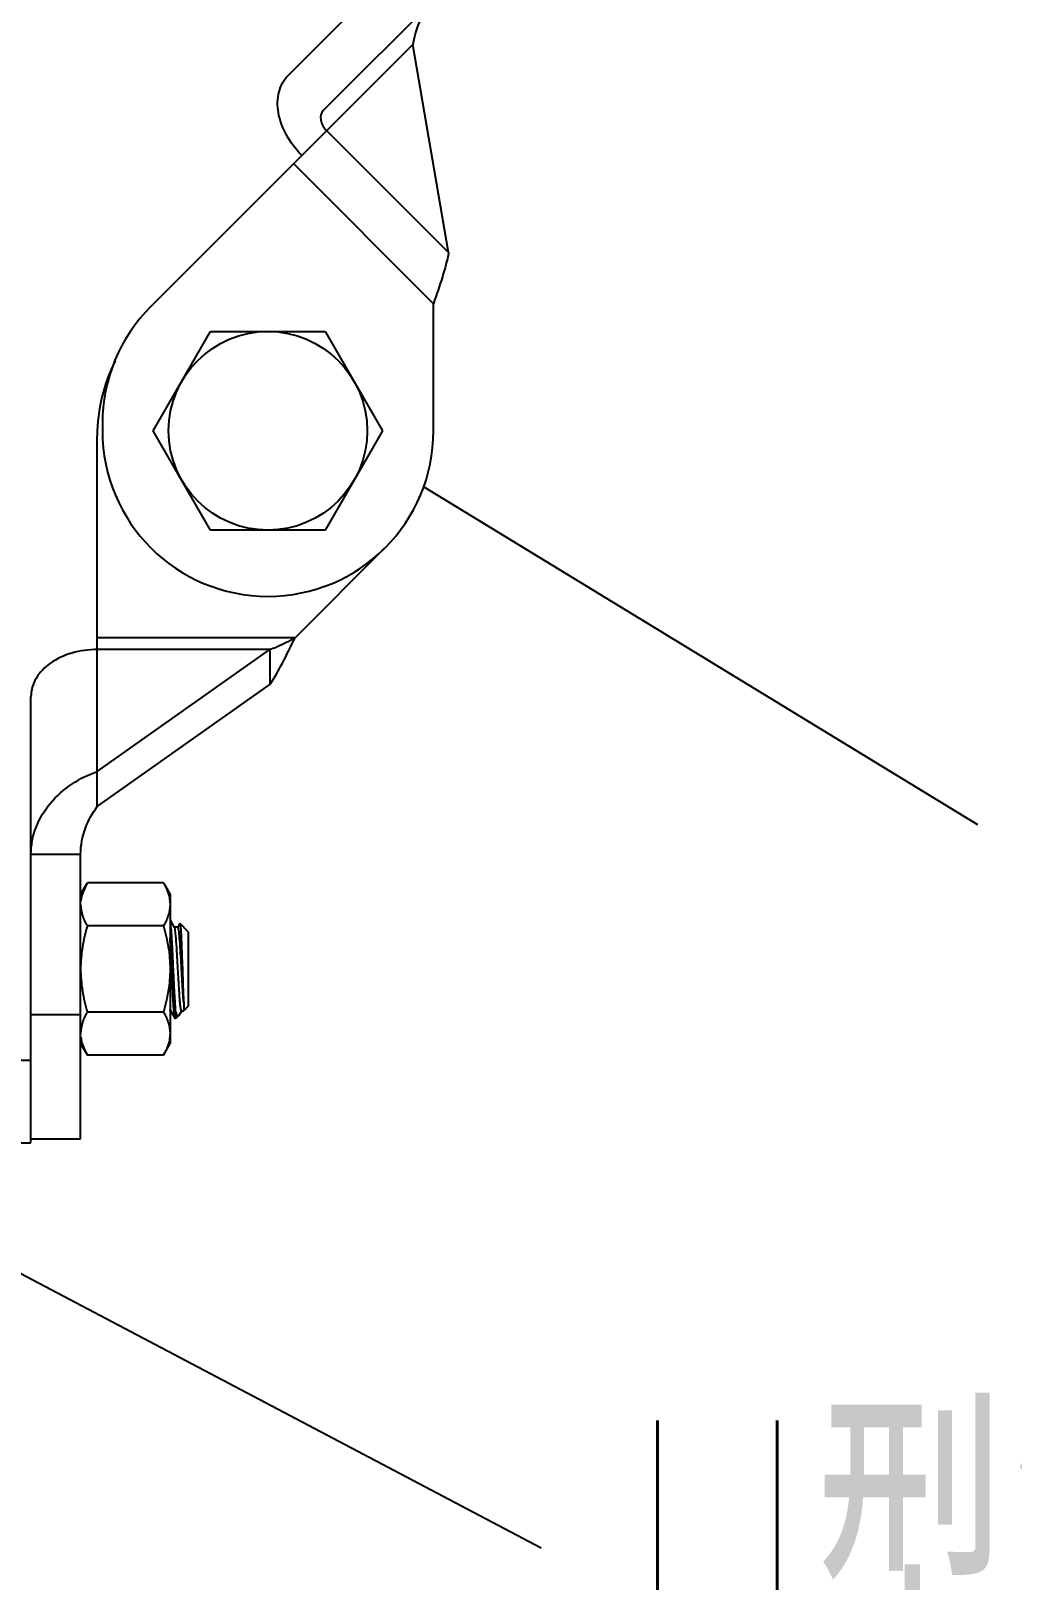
# Model space of a CAD drawing. Extents: x 27938 to 1507990, y 110129 to 923079.
# Drawn here: x 662755 to 664132, y 378027 to 380201 of the extents above; entities that cross this region are included whole.
import ezdxf

# ---------------------------------------------------------------- set-up
doc = ezdxf.new("R2010")
doc.units = 0
doc.header["$LTSCALE"] = 1000
doc.header["$MEASUREMENT"] = 0
doc.layers.add('W_DIM', color=4, linetype='Continuous')
doc.styles.get("Standard").update_dxf_attribs({"font": 'gbenor.shx', "bigfont": 'gbcbig.shx'})
doc.styles.add('wwp100', font='txt.shx', dxfattribs={"width": 0.7, "height": 400, "bigfont": 'hztxt.shx'})
doc.dimstyles.get("Standard").update_dxf_attribs({"dimtxt": 0.18, "dimasz": 0.18, "dimexe": 0.18, "dimexo": 0.0625, "dimgap": 0.09, "dimtad": 0, "dimtih": 1, "dimtoh": 1, "dimdec": 4, "dimzin": 0, "dimdsep": 46, "dimtxsty": 'Standard', "dimcen": 0.09, "dimadec": 0, "dimazin": 0, "dimtfac": 1, "dimtdec": 4, "dimtofl": 0, "dimtmove": 0, "dimatfit": 3, "dimfxl": 1, "dimtolj": 1, "dimtzin": 0, "dimarcsym": 0})

msp = doc.modelspace()

# ---------------------------------------------------------------- linework, layer by layer
at = {"linetype": 'Continuous'}
for p, q in [((663115.9, 380139), (663286.4, 380309.4)), ((663165.2, 380089.7), (663335.6, 380260.1)), ((662923.3, 379814.9), (663291, 380182.6)), ((663341.1, 379890.5), (663291, 380182.6)), ((663341.1, 379890.5), (663170, 380061.6)), ((663123.6, 380015.2), (663319.9, 379818.8)), ((663319.9, 379640.5), (663319.9, 379818.8)), ((662926.6, 379640.5), (663007.1, 379779.9)), ((663007.1, 379779.9), (663168, 379779.9)), ((663168, 379779.9), (663248.5, 379640.5)), ((662855.3, 379650.6), (662855.3, 379640.5)), ((662848.1, 379113.3), (662848.1, 379633.3)), ((663007.1, 379501.1), (662926.6, 379640.5)), ((663248.5, 379640.5), (663168, 379501.1)), ((663168, 379501.1), (663007.1, 379501.1)), ((663125.7, 379350.1), (663251.8, 379476.2)), ((663125.7, 379350.1), (662848.1, 379350.1)), ((663090.1, 379333.6), (662848.1, 379333.6)), ((662848.1, 379162.5), (663090.1, 379333.6)), ((663090.1, 379333.6), (663090.1, 379284.4)), ((662848.1, 379113.3), (663090.1, 379284.4)), ((662755.1, 378641.5), (662755.1, 379267.9)), ((662755.1, 379046.4), (662824.8, 379046.4)), ((662824.8, 378647.3), (662824.8, 379046.4)), ((662824.8, 378990), (662834.2, 379006.1)), ((662941, 379006.1), (662834.2, 379006.1)), ((662941, 379006.1), (662950.3, 378990)), ((662950.3, 378990), (662950.3, 378780.9)), ((662956.6, 378943.8), (662950.3, 378954.7)), ((662941, 378945.8), (662834.2, 378945.8)), ((662961.3, 378944.1), (662956.3, 378944.1)), ((662964.1, 378949.2), (662961.2, 378944.2)), ((662964.1, 378949.2), (662964.3, 378949.3)), ((662975.9, 378937.7), (662964.3, 378949.3)), ((662975.9, 378937.7), (662975.9, 378833.2)), ((662941, 378825.1), (662834.2, 378825.1)), ((662950.3, 378826.8), (662951.2, 378826.8)), ((662950.9, 378827.1), (662950.7, 378827.4)), ((662950.9, 378827.1), (662957.3, 378816)), ((662958.4, 378815.8), (662958.4, 378824.6)), ((662963, 378820.5), (662966.6, 378826.8)), ((662966.4, 378826.8), (662969.5, 378826.8)), ((662969.5, 378837.9), (662969.5, 378826.8)), ((662975.9, 378833.2), (662969.5, 378826.8)), ((662755.1, 378821.6), (662824.8, 378821.6)), ((662957.5, 378815.8), (662957.3, 378816)), ((662958.4, 378815.8), (662957.5, 378815.8)), ((662962.3, 378819.7), (662958.4, 378815.8)), ((662962.3, 378819.7), (662963, 378820.5)), ((662824.8, 378780.9), (662834.2, 378764.8)), ((662941, 378764.8), (662950.3, 378780.9)), ((662685.5, 378757.7), (662755.1, 378757.7)), ((662941, 378764.8), (662834.2, 378764.8)), ((662685.5, 378641.5), (662755.1, 378641.5)), ((662755.1, 378647.3), (662824.8, 378647.3))]:
    msp.add_line(p, q, dxfattribs=at)
msp.add_circle((663087.6, 379640.5), 139.4, dxfattribs=at)
for centre, radius, start, end in [((663087.6, 379650.6), 232.3, 135, 180), ((663080.4, 379633.3), 232.3, 152.9997, 180), ((663087.6, 379640.5), 232.3, 180, 0), ((662871.8, 378975.8), 47, 172.5984, 173.3691), ((662955.1, 378829.1), 4.7, 198.4953, 200.8866), ((662871.8, 378795.1), 47, 186.6309, 187.4031)]:
    msp.add_arc(centre, radius, start, end, dxfattribs=at)
for points, knots in [([(663321.9, 380246.3), (663313, 380237.5), (663299.2, 380217.2), (663292.8, 380193.9), (663291, 380182.6)], [0, 0, 0, 0, 0.522516, 1, 1, 1, 1]), ([(663135.2, 380026.8), (663126.7, 380035.3), (663112.5, 380053.9), (663100.7, 380085.1), (663100.6, 380115.6), (663109.8, 380132.8), (663115.9, 380139)], [0, 0, 0, 0, 0.287971, 0.555344, 0.790532, 1, 1, 1, 1]), ([(663165.2, 380089.7), (663162, 380086.5), (663160, 380074.7), (663166, 380065.7), (663170, 380061.6)], [0, 0, 0, 0, 0.440241, 1, 1, 1, 1]), ([(663341.1, 379890.5), (663339, 379879), (663332.3, 379855), (663324.2, 379831.4), (663319.9, 379818.8)], [0, 0, 0, 0, 0.468219, 1, 1, 1, 1]), ([(663090.1, 379333.6), (663093.1, 379334.7), (663105.2, 379339.6), (663116.9, 379345.6), (663125.7, 379350.1)], [0, 0, 0, 0, 0.244001, 1, 1, 1, 1]), ([(663090.1, 379284.4), (663096.7, 379294), (663109, 379315.8), (663119.9, 379338.2), (663125.7, 379350.1)], [0, 0, 0, 0, 0.468219, 1, 1, 1, 1]), ([(662848.1, 379333.6), (662836.1, 379333.6), (662812.9, 379330.5), (662782.5, 379316.8), (662760.8, 379295.3), (662755.1, 379276.6), (662755.1, 379267.9)], [0, 0, 0, 0, 0.287969, 0.555344, 0.790533, 1, 1, 1, 1]), ([(662755.1, 379046.4), (662755.1, 379059.2), (662760.2, 379085.4), (662787.8, 379130.9), (662823.1, 379153.9), (662848.1, 379162.5)], [0, 0, 0, 0, 0.244342, 0.495326, 1, 1, 1, 1]), ([(662824.8, 379046.4), (662824.8, 379058.9), (662829.4, 379083), (662841.4, 379104), (662848.1, 379113.3)], [0, 0, 0, 0, 0.522516, 1, 1, 1, 1]), ([(662834.2, 379006.1), (662833.1, 379004.2), (662829, 378996.6), (662826.1, 378988.2), (662825.2, 378981.9)], [0, 0, 0, 0, 0.26074, 1, 1, 1, 1]), ([(662941, 379006.1), (662943.7, 379001.4), (662948.4, 378991.8), (662950.3, 378981.1), (662950.3, 378976)], [0, 0, 0, 0, 0.514931, 1, 1, 1, 1]), ([(662824.8, 378976), (662824.8, 378970.8), (662826.8, 378960.2), (662831.4, 378950.5), (662834.2, 378945.8)], [0, 0, 0, 0, 0.485069, 1, 1, 1, 1]), ([(662950.3, 378976), (662950.3, 378970.8), (662948.4, 378960.2), (662943.7, 378950.5), (662941, 378945.8)], [0, 0, 0, 0, 0.485069, 1, 1, 1, 1]), ([(662958.4, 378824.6), (662957.4, 378835.1), (662956.6, 378852.6), (662955.3, 378877.4), (662954.4, 378898.5), (662953.4, 378918.3), (662952.6, 378934.9), (662951.4, 378946.6), (662951, 378952.8), (662950.3, 378954.7)], [0, 0, 0, 0, 0.242677, 0.403766, 0.571084, 0.728325, 0.86011, 0.953625, 1, 1, 1, 1]), ([(662834.2, 378945.8), (662831.3, 378936), (662826.6, 378916.1), (662824.8, 378895.7), (662824.8, 378885.5)], [0, 0, 0, 0, 0.500104, 1, 1, 1, 1]), ([(662941, 378945.8), (662943.8, 378936), (662948.5, 378916.1), (662950.3, 378895.7), (662950.3, 378885.5)], [0, 0, 0, 0, 0.500104, 1, 1, 1, 1]), ([(662956.9, 378943.1), (662956.9, 378943.2), (662956.8, 378943.5), (662956.6, 378943.7), (662956.6, 378943.8)], [0, 0, 0, 0, 0.571751, 1, 1, 1, 1]), ([(662966.4, 378826.8), (662966.1, 378826.8), (662965.7, 378828.7), (662965.1, 378831.2), (662964.6, 378836.2), (662964, 378842.5), (662963.4, 378850.4), (662962.6, 378863), (662961.7, 378880.1), (662960.5, 378900.6), (662959.5, 378919), (662958.3, 378932.9), (662957.6, 378940.5), (662956.9, 378943.1)], [0, 0, 0, 0, 0.00993, 0.035692, 0.077147, 0.133012, 0.201431, 0.280113, 0.457397, 0.641103, 0.8066, 0.931746, 1, 1, 1, 1]), ([(662969.5, 378837.9), (662968.5, 378847.7), (662967.6, 378863.5), (662966.4, 378885.4), (662965.4, 378902.9), (662964.6, 378916.8), (662963.9, 378926.6), (662963.4, 378932.5), (662962.9, 378937.2), (662962.4, 378940.9), (662962, 378942.8), (662961.6, 378944.1), (662961.3, 378944.1)], [0, 0, 0, 0, 0.275467, 0.445769, 0.616141, 0.769932, 0.835819, 0.892144, 0.937558, 0.970974, 0.991706, 1, 1, 1, 1]), ([(662964.3, 378949.3), (662964.6, 378949), (662964.6, 378947.7), (662965, 378945.4), (662965.3, 378941.5), (662965.7, 378933.9), (662966.2, 378921.9), (662966.9, 378905.3), (662967.5, 378886.9), (662968.3, 378864.3), (662968.8, 378847.9), (662969.5, 378837.9)], [0, 0, 0, 0, 0.009691, 0.032013, 0.066681, 0.112991, 0.236161, 0.390242, 0.560502, 0.730169, 1, 1, 1, 1]), ([(662956.8, 378817.3), (662956.4, 378819.2), (662955.9, 378824.5), (662954.7, 378839.2), (662953.5, 378863.7), (662952, 378895.6), (662950.9, 378917.8), (662950.3, 378928.5)], [0, 0, 0, 0, 0.052851, 0.14115, 0.400167, 0.712507, 1, 1, 1, 1]), ([(662824.8, 378885.5), (662824.8, 378875.3), (662826.6, 378854.8), (662831.3, 378834.9), (662834.2, 378825.1)], [0, 0, 0, 0, 0.499896, 1, 1, 1, 1]), ([(662950.3, 378885.5), (662950.3, 378875.3), (662948.5, 378854.8), (662943.8, 378834.9), (662941, 378825.1)], [0, 0, 0, 0, 0.499896, 1, 1, 1, 1]), ([(662834.2, 378825.1), (662831.4, 378820.4), (662826.8, 378810.7), (662824.8, 378800.1), (662824.8, 378794.9)], [0, 0, 0, 0, 0.514931, 1, 1, 1, 1]), ([(662941, 378825.1), (662943.7, 378820.4), (662948.4, 378810.7), (662950.3, 378800.1), (662950.3, 378794.9)], [0, 0, 0, 0, 0.514931, 1, 1, 1, 1]), ([(662958.4, 378824.6), (662958.7, 378823.6), (662959.2, 378822), (662960.1, 378820.1), (662961.2, 378819), (662962.1, 378819.4), (662962.3, 378819.7)], [0, 0, 0, 0, 0.409984, 0.688664, 0.852512, 1, 1, 1, 1]), ([(662825.2, 378789), (662825.5, 378786.9), (662827.2, 378778.4), (662830.9, 378770.5), (662834.2, 378764.8)], [0, 0, 0, 0, 0.241319, 1, 1, 1, 1]), ([(662950.3, 378794.9), (662950.3, 378789.8), (662948.4, 378779.1), (662943.7, 378769.5), (662941, 378764.8)], [0, 0, 0, 0, 0.485069, 1, 1, 1, 1])]:
    msp.add_open_spline(points, degree=3, knots=knots, dxfattribs=at)
for points in [[(662950.6, 378827.6), (662950.5, 378828), (662950.4, 378828.4), (662950.3, 378828.9)], [(662957.3, 378816), (662957, 378816.4), (662956.9, 378816.9), (662956.8, 378817.3)]]:
    msp.add_open_spline(points, degree=3, dxfattribs=at)

# ---------------------------------------------------------------- texts
at = {"layer": 'W_DIM', "color": 7, "style": 'wwp100', "width": 0.7}
msp.add_text('U型管吊架', height=400, dxfattribs=at).set_placement((663586.2, 377852.3))

# ---------------------------------------------------------------- leaders
for points in [[(663306.2, 379562), (664083, 379088.3)], [(662679.6, 378490.3), (663471.1, 378073.6)]]:
    msp.add_leader(points, dimstyle='Standard', override={"dimgap": 20, "dimtad": 0})

doc.saveas('drawing.dxf')
